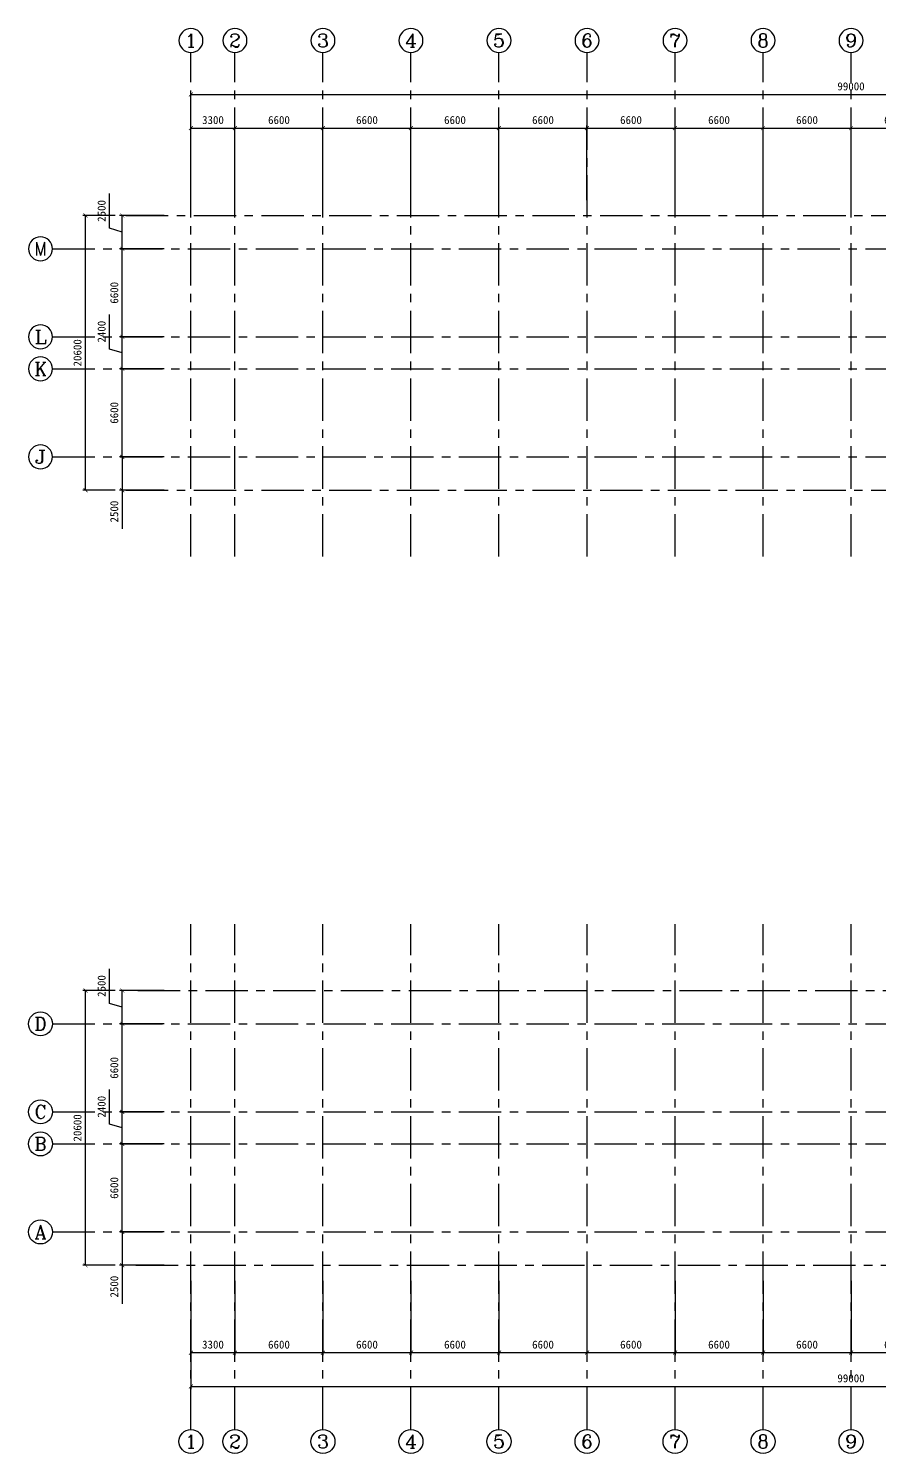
# Model space of a CAD drawing. Extents: x -738708 to 1376724, y 0 to 1572010.
# Drawn here: x -424650 to -360828, y 376015 to 482834 of the extents above; entities that cross this region are included whole.
import ezdxf
from ezdxf.enums import TextEntityAlignment as Align

# ---------------------------------------------------------------- set-up
doc = ezdxf.new("R2010")
doc.units = 0
doc.linetypes.add('CENTER', pattern=[50.8, 31.75, -6.35, 6.35, -6.35])
doc.layers.get('0').update_dxf_attribs({"linetype": 'CONTINUOUS'})
doc.layers.get('DEFPOINTS').update_dxf_attribs({"linetype": 'CONTINUOUS'})
for name, color, linetype in [('AXIS', 7, 'CONTINUOUS'), ('标注', 7, 'CONTINUOUS'), ('轴线', 1, 'CENTER'), ('轴线号', 7, 'CONTINUOUS')]:
    doc.layers.add(name, color=color, linetype=linetype)
doc.styles.add('COMPLEX', font='COMPLEX')
doc.dimstyles.new('ISO-25', dxfattribs={"dimtxt": 600, "dimasz": 300, "dimexe": 200, "dimexo": 2000, "dimgap": 300, "dimtad": 1, "dimdec": 0, "dimtxsty": 'STANDARD', "dimblk": 'ARCHTICK', "dimcen": 2.5, "dimazin": 3, "dimtfac": 1, "dimtdec": 0, "dimtmove": 0, "dimatfit": 3})

# ---------------------------------------------------------------- blocks, each defined once
blk = doc.blocks.new('_AXISO')
blk.add_circle((0, 0), 0.5)
at = {"layer": '轴线号', "style": 'COMPLEX', "width": 1.041667}
blk.add_attdef('A', text='', height=0.56, dxfattribs=at).set_placement((-0.25, -0.28), (0.25, -0.28), align=Align.FIT)
blk = doc.blocks.new('_ARCHTICK')
at = {"color": 0, "linetype": 'BYBLOCK', "const_width": 0.15}
blk.add_lwpolyline([(-0.5, -0.5), (0.5, 0.5)], dxfattribs=at)
blk = doc.blocks.new('*D9')
at = {"layer": 'DEFPOINTS', "color": 0}
for p in [(-412465, 390970), (-409165, 390970), (-409165, 383575)]:
    blk.add_point(p, dxfattribs=at)
at = {"layer": '标注', "color": 0}
for p, q in [((-412465, 388970), (-412465, 383375)), ((-409165, 388970), (-409165, 383375)), ((-412465, 383575), (-409165, 383575))]:
    blk.add_line(p, q, dxfattribs=at)
at = {"layer": '标注', "color": 0, "xscale": 300, "yscale": 300, "zscale": 300, "rotation": 180}
blk.add_blockref('_ARCHTICK', (-412465, 383575), dxfattribs=at)
at = {"layer": '标注', "color": 0, "xscale": 300, "yscale": 300, "zscale": 300}
blk.add_blockref('_ARCHTICK', (-409165, 383575), dxfattribs=at)
at = {"layer": '标注', "color": 0, "insert": (-410815, 384175), "char_height": 600, "attachment_point": 5}
blk.add_mtext('3300', dxfattribs=at)
blk = doc.blocks.new('*D10')
at = {"layer": 'DEFPOINTS', "color": 0}
for p in [(-409165, 390970), (-402565, 390970), (-402565, 383575)]:
    blk.add_point(p, dxfattribs=at)
at = {"layer": '标注', "color": 0}
for p, q in [((-409165, 388970), (-409165, 383375)), ((-402565, 388970), (-402565, 383375)), ((-409165, 383575), (-402565, 383575))]:
    blk.add_line(p, q, dxfattribs=at)
at = {"layer": '标注', "color": 0, "xscale": 300, "yscale": 300, "zscale": 300, "rotation": 180}
blk.add_blockref('_ARCHTICK', (-409165, 383575), dxfattribs=at)
at = {"layer": '标注', "color": 0, "xscale": 300, "yscale": 300, "zscale": 300}
blk.add_blockref('_ARCHTICK', (-402565, 383575), dxfattribs=at)
at = {"layer": '标注', "color": 0, "insert": (-405865, 384175), "char_height": 600, "attachment_point": 5}
blk.add_mtext('6600', dxfattribs=at)
blk = doc.blocks.new('*D11')
at = {"layer": 'DEFPOINTS', "color": 0}
for p in [(-402565, 390970), (-395965, 390970), (-395965, 383575)]:
    blk.add_point(p, dxfattribs=at)
at = {"layer": '标注', "color": 0}
for p, q in [((-402565, 388970), (-402565, 383375)), ((-395965, 388970), (-395965, 383375)), ((-402565, 383575), (-395965, 383575))]:
    blk.add_line(p, q, dxfattribs=at)
at = {"layer": '标注', "color": 0, "xscale": 300, "yscale": 300, "zscale": 300, "rotation": 180}
blk.add_blockref('_ARCHTICK', (-402565, 383575), dxfattribs=at)
at = {"layer": '标注', "color": 0, "xscale": 300, "yscale": 300, "zscale": 300}
blk.add_blockref('_ARCHTICK', (-395965, 383575), dxfattribs=at)
at = {"layer": '标注', "color": 0, "insert": (-399265, 384175), "char_height": 600, "attachment_point": 5}
blk.add_mtext('6600', dxfattribs=at)
blk = doc.blocks.new('*D12')
at = {"layer": 'DEFPOINTS', "color": 0}
for p in [(-395965, 390970), (-389365, 390970), (-389365, 383575)]:
    blk.add_point(p, dxfattribs=at)
at = {"layer": '标注', "color": 0}
for p, q in [((-395965, 388970), (-395965, 383375)), ((-389365, 388970), (-389365, 383375)), ((-395965, 383575), (-389365, 383575))]:
    blk.add_line(p, q, dxfattribs=at)
at = {"layer": '标注', "color": 0, "xscale": 300, "yscale": 300, "zscale": 300, "rotation": 180}
blk.add_blockref('_ARCHTICK', (-395965, 383575), dxfattribs=at)
at = {"layer": '标注', "color": 0, "xscale": 300, "yscale": 300, "zscale": 300}
blk.add_blockref('_ARCHTICK', (-389365, 383575), dxfattribs=at)
at = {"layer": '标注', "color": 0, "insert": (-392665, 384175), "char_height": 600, "attachment_point": 5}
blk.add_mtext('6600', dxfattribs=at)
blk = doc.blocks.new('*D13')
at = {"layer": 'DEFPOINTS', "color": 0}
for p in [(-389365, 390970), (-382765, 390970), (-382765, 383575)]:
    blk.add_point(p, dxfattribs=at)
at = {"layer": '标注', "color": 0}
for p, q in [((-389365, 388970), (-389365, 383375)), ((-382765, 388970), (-382765, 383375)), ((-389365, 383575), (-382765, 383575))]:
    blk.add_line(p, q, dxfattribs=at)
at = {"layer": '标注', "color": 0, "xscale": 300, "yscale": 300, "zscale": 300, "rotation": 180}
blk.add_blockref('_ARCHTICK', (-389365, 383575), dxfattribs=at)
at = {"layer": '标注', "color": 0, "xscale": 300, "yscale": 300, "zscale": 300}
blk.add_blockref('_ARCHTICK', (-382765, 383575), dxfattribs=at)
at = {"layer": '标注', "color": 0, "insert": (-386065, 384175), "char_height": 600, "attachment_point": 5}
blk.add_mtext('6600', dxfattribs=at)
blk = doc.blocks.new('*D14')
at = {"layer": 'DEFPOINTS', "color": 0}
for p in [(-382765, 390970), (-376165, 390970), (-376165, 383575)]:
    blk.add_point(p, dxfattribs=at)
at = {"layer": '标注', "color": 0}
for p, q in [((-382765, 388970), (-382765, 383375)), ((-376165, 388970), (-376165, 383375)), ((-382765, 383575), (-376165, 383575))]:
    blk.add_line(p, q, dxfattribs=at)
at = {"layer": '标注', "color": 0, "xscale": 300, "yscale": 300, "zscale": 300, "rotation": 180}
blk.add_blockref('_ARCHTICK', (-382765, 383575), dxfattribs=at)
at = {"layer": '标注', "color": 0, "xscale": 300, "yscale": 300, "zscale": 300}
blk.add_blockref('_ARCHTICK', (-376165, 383575), dxfattribs=at)
at = {"layer": '标注', "color": 0, "insert": (-379465, 384175), "char_height": 600, "attachment_point": 5}
blk.add_mtext('6600', dxfattribs=at)
blk = doc.blocks.new('*D15')
at = {"layer": 'DEFPOINTS', "color": 0}
for p in [(-376165, 390970), (-369565, 390970), (-369565, 383575)]:
    blk.add_point(p, dxfattribs=at)
at = {"layer": '标注', "color": 0}
for p, q in [((-376165, 388970), (-376165, 383375)), ((-369565, 388970), (-369565, 383375)), ((-376165, 383575), (-369565, 383575))]:
    blk.add_line(p, q, dxfattribs=at)
at = {"layer": '标注', "color": 0, "xscale": 300, "yscale": 300, "zscale": 300, "rotation": 180}
blk.add_blockref('_ARCHTICK', (-376165, 383575), dxfattribs=at)
at = {"layer": '标注', "color": 0, "xscale": 300, "yscale": 300, "zscale": 300}
blk.add_blockref('_ARCHTICK', (-369565, 383575), dxfattribs=at)
at = {"layer": '标注', "color": 0, "insert": (-372865, 384175), "char_height": 600, "attachment_point": 5}
blk.add_mtext('6600', dxfattribs=at)
blk = doc.blocks.new('*D16')
at = {"layer": 'DEFPOINTS', "color": 0}
for p in [(-369565, 390970), (-362965, 390970), (-362965, 383575)]:
    blk.add_point(p, dxfattribs=at)
at = {"layer": '标注', "color": 0}
for p, q in [((-369565, 388970), (-369565, 383375)), ((-362965, 388970), (-362965, 383375)), ((-369565, 383575), (-362965, 383575))]:
    blk.add_line(p, q, dxfattribs=at)
at = {"layer": '标注', "color": 0, "xscale": 300, "yscale": 300, "zscale": 300, "rotation": 180}
blk.add_blockref('_ARCHTICK', (-369565, 383575), dxfattribs=at)
at = {"layer": '标注', "color": 0, "xscale": 300, "yscale": 300, "zscale": 300}
blk.add_blockref('_ARCHTICK', (-362965, 383575), dxfattribs=at)
at = {"layer": '标注', "color": 0, "insert": (-366265, 384175), "char_height": 600, "attachment_point": 5}
blk.add_mtext('6600', dxfattribs=at)
blk = doc.blocks.new('*D17')
at = {"layer": 'DEFPOINTS', "color": 0}
for p in [(-362965, 390970), (-356365, 390970), (-356365, 383575)]:
    blk.add_point(p, dxfattribs=at)
at = {"layer": '标注', "color": 0}
for p, q in [((-362965, 388970), (-362965, 383375)), ((-356365, 388970), (-356365, 383375)), ((-362965, 383575), (-356365, 383575))]:
    blk.add_line(p, q, dxfattribs=at)
at = {"layer": '标注', "color": 0, "xscale": 300, "yscale": 300, "zscale": 300, "rotation": 180}
blk.add_blockref('_ARCHTICK', (-362965, 383575), dxfattribs=at)
at = {"layer": '标注', "color": 0, "xscale": 300, "yscale": 300, "zscale": 300}
blk.add_blockref('_ARCHTICK', (-356365, 383575), dxfattribs=at)
at = {"layer": '标注', "color": 0, "insert": (-359665, 384175), "char_height": 600, "attachment_point": 5}
blk.add_mtext('6600', dxfattribs=at)
blk = doc.blocks.new('*D25')
at = {"layer": 'DEFPOINTS', "color": 0}
for p in [(-412465, 385970), (-313465, 385970), (-313465, 381049)]:
    blk.add_point(p, dxfattribs=at)
at = {"layer": '标注', "color": 0}
for p, q in [((-412465, 383970), (-412465, 380849)), ((-313465, 383970), (-313465, 380849)), ((-412465, 381049), (-313465, 381049))]:
    blk.add_line(p, q, dxfattribs=at)
at = {"layer": '标注', "color": 0, "xscale": 300, "yscale": 300, "zscale": 300, "rotation": 180}
blk.add_blockref('_ARCHTICK', (-412465, 381049), dxfattribs=at)
at = {"layer": '标注', "color": 0, "xscale": 300, "yscale": 300, "zscale": 300}
blk.add_blockref('_ARCHTICK', (-313465, 381049), dxfattribs=at)
at = {"layer": '标注', "color": 0, "insert": (-362965, 381649), "char_height": 600, "attachment_point": 5}
blk.add_mtext('99000', dxfattribs=at)
blk = doc.blocks.new('*D27')
at = {"layer": 'DEFPOINTS', "color": 0}
for p in [(-417615, 399222), (-412465, 399222), (-412465, 392622)]:
    blk.add_point(p, dxfattribs=at)
at = {"layer": '标注', "color": 0}
for p, q in [((-414465, 399222), (-417815, 399222)), ((-417615, 392622), (-417615, 399222)), ((-414465, 392622), (-417815, 392622))]:
    blk.add_line(p, q, dxfattribs=at)
at = {"layer": '标注', "color": 0, "xscale": 300, "yscale": 300, "zscale": 300}
for p, rotation in [((-417615, 399222), 90), ((-417615, 392622), 270)]:
    blk.add_blockref('_ARCHTICK', p, dxfattribs=dict(at, rotation=rotation))
at = {"layer": '标注', "color": 0, "insert": (-418215, 395922), "char_height": 600, "attachment_point": 5, "rotation": 90}
blk.add_mtext('6600', dxfattribs=at)
blk = doc.blocks.new('*D28')
at = {"layer": 'DEFPOINTS', "color": 0}
for p in [(-417615, 401622), (-412465, 401622), (-412465, 399222)]:
    blk.add_point(p, dxfattribs=at)
at = {"layer": '标注', "color": 0}
for p, q in [((-418565, 400707), (-418565, 403307)), ((-417615, 400422), (-418565, 400707)), ((-414465, 401622), (-417815, 401622)), ((-417615, 399222), (-417615, 401622)), ((-414465, 399222), (-417815, 399222))]:
    blk.add_line(p, q, dxfattribs=at)
at = {"layer": '标注', "color": 0, "xscale": 300, "yscale": 300, "zscale": 300}
for p, rotation in [((-417615, 401622), 90), ((-417615, 399222), 270)]:
    blk.add_blockref('_ARCHTICK', p, dxfattribs=dict(at, rotation=rotation))
at = {"layer": '标注', "color": 0, "insert": (-419165, 402007), "char_height": 600, "attachment_point": 5, "rotation": 90}
blk.add_mtext('2400', dxfattribs=at)
blk = doc.blocks.new('*D29')
at = {"layer": 'DEFPOINTS', "color": 0}
for p in [(-417615, 408222), (-412465, 408222), (-412465, 401622)]:
    blk.add_point(p, dxfattribs=at)
at = {"layer": '标注', "color": 0}
for p, q in [((-414465, 408222), (-417815, 408222)), ((-417615, 401622), (-417615, 408222)), ((-414465, 401622), (-417815, 401622))]:
    blk.add_line(p, q, dxfattribs=at)
at = {"layer": '标注', "color": 0, "xscale": 300, "yscale": 300, "zscale": 300}
for p, rotation in [((-417615, 408222), 90), ((-417615, 401622), 270)]:
    blk.add_blockref('_ARCHTICK', p, dxfattribs=dict(at, rotation=rotation))
at = {"layer": '标注', "color": 0, "insert": (-418215, 404922), "char_height": 600, "attachment_point": 5, "rotation": 90}
blk.add_mtext('6600', dxfattribs=at)
blk = doc.blocks.new('*D30')
at = {"layer": 'DEFPOINTS', "color": 0}
for p in [(-417615, 410722), (-412465, 410722), (-412465, 408222)]:
    blk.add_point(p, dxfattribs=at)
at = {"layer": '标注', "color": 0}
for p, q in [((-418565, 409757), (-418565, 412357)), ((-414465, 410722), (-417815, 410722)), ((-417615, 408222), (-417615, 410722)), ((-417615, 409472), (-418565, 409757)), ((-414465, 408222), (-417815, 408222))]:
    blk.add_line(p, q, dxfattribs=at)
at = {"layer": '标注', "color": 0, "xscale": 300, "yscale": 300, "zscale": 300}
for p, rotation in [((-417615, 410722), 90), ((-417615, 408222), 270)]:
    blk.add_blockref('_ARCHTICK', p, dxfattribs=dict(at, rotation=rotation))
at = {"layer": '标注', "color": 0, "insert": (-419165, 411057), "char_height": 600, "attachment_point": 5, "rotation": 90}
blk.add_mtext('2500', dxfattribs=at)
blk = doc.blocks.new('*D31')
at = {"layer": 'DEFPOINTS', "color": 0}
for p in [(-412465, 392622), (-417615, 390122), (-412465, 390122)]:
    blk.add_point(p, dxfattribs=at)
at = {"layer": '标注', "color": 0}
for p, q in [((-414465, 392622), (-417815, 392622)), ((-417615, 392622), (-417615, 390122)), ((-414465, 390122), (-417815, 390122)), ((-417615, 390122), (-417615, 387222))]:
    blk.add_line(p, q, dxfattribs=at)
at = {"layer": '标注', "color": 0, "xscale": 300, "yscale": 300, "zscale": 300}
for p, rotation in [((-417615, 392622), 90), ((-417615, 390122), 270)]:
    blk.add_blockref('_ARCHTICK', p, dxfattribs=dict(at, rotation=rotation))
at = {"layer": '标注', "color": 0, "insert": (-418215, 388522), "char_height": 600, "attachment_point": 5, "rotation": 90}
blk.add_mtext('2500', dxfattribs=at)
blk = doc.blocks.new('*D32')
at = {"layer": 'DEFPOINTS', "color": 0}
for p in [(-420374, 410722), (-416140, 410722), (-416140, 390122)]:
    blk.add_point(p, dxfattribs=at)
at = {"layer": '标注', "color": 0}
for p, q in [((-418140, 410722), (-420574, 410722)), ((-420374, 390122), (-420374, 410722)), ((-418140, 390122), (-420574, 390122))]:
    blk.add_line(p, q, dxfattribs=at)
at = {"layer": '标注', "color": 0, "xscale": 300, "yscale": 300, "zscale": 300}
for p, rotation in [((-420374, 410722), 90), ((-420374, 390122), 270)]:
    blk.add_blockref('_ARCHTICK', p, dxfattribs=dict(at, rotation=rotation))
at = {"layer": '标注', "color": 0, "insert": (-420974, 400422), "char_height": 600, "attachment_point": 5, "rotation": 90}
blk.add_mtext('20600', dxfattribs=at)
blk = doc.blocks.new('*D60')
at = {"layer": 'DEFPOINTS', "color": 0}
for p in [(-356365, 475369), (-362965, 467975), (-356365, 467975)]:
    blk.add_point(p, dxfattribs=at)
at = {"layer": '标注', "color": 0}
for p, q in [((-362965, 469975), (-362965, 475569)), ((-362965, 475369), (-356365, 475369)), ((-356365, 469975), (-356365, 475569))]:
    blk.add_line(p, q, dxfattribs=at)
at = {"layer": '标注', "color": 0, "xscale": 300, "yscale": 300, "zscale": 300, "rotation": 180}
blk.add_blockref('_ARCHTICK', (-362965, 475369), dxfattribs=at)
at = {"layer": '标注', "color": 0, "xscale": 300, "yscale": 300, "zscale": 300}
blk.add_blockref('_ARCHTICK', (-356365, 475369), dxfattribs=at)
at = {"layer": '标注', "color": 0, "insert": (-359665, 475969), "char_height": 600, "attachment_point": 5}
blk.add_mtext('6600', dxfattribs=at)
blk = doc.blocks.new('*D58')
at = {"layer": 'DEFPOINTS', "color": 0}
for p in [(-313465, 477895), (-412465, 472975), (-313465, 472975)]:
    blk.add_point(p, dxfattribs=at)
at = {"layer": '标注', "color": 0}
for p, q in [((-412465, 474975), (-412465, 478095)), ((-412465, 477895), (-313465, 477895)), ((-313465, 474975), (-313465, 478095))]:
    blk.add_line(p, q, dxfattribs=at)
at = {"layer": '标注', "color": 0, "xscale": 300, "yscale": 300, "zscale": 300, "rotation": 180}
blk.add_blockref('_ARCHTICK', (-412465, 477895), dxfattribs=at)
at = {"layer": '标注', "color": 0, "xscale": 300, "yscale": 300, "zscale": 300}
blk.add_blockref('_ARCHTICK', (-313465, 477895), dxfattribs=at)
at = {"layer": '标注', "color": 0, "insert": (-362965, 478495), "char_height": 600, "attachment_point": 5}
blk.add_mtext('99000', dxfattribs=at)
blk = doc.blocks.new('*D59')
at = {"layer": 'DEFPOINTS', "color": 0}
for p in [(-362965, 475369), (-369565, 467975), (-362965, 467975)]:
    blk.add_point(p, dxfattribs=at)
at = {"layer": '标注', "color": 0}
for p, q in [((-369565, 469975), (-369565, 475569)), ((-369565, 475369), (-362965, 475369)), ((-362965, 469975), (-362965, 475569))]:
    blk.add_line(p, q, dxfattribs=at)
at = {"layer": '标注', "color": 0, "xscale": 300, "yscale": 300, "zscale": 300, "rotation": 180}
blk.add_blockref('_ARCHTICK', (-369565, 475369), dxfattribs=at)
at = {"layer": '标注', "color": 0, "xscale": 300, "yscale": 300, "zscale": 300}
blk.add_blockref('_ARCHTICK', (-362965, 475369), dxfattribs=at)
at = {"layer": '标注', "color": 0, "insert": (-366265, 475969), "char_height": 600, "attachment_point": 5}
blk.add_mtext('6600', dxfattribs=at)
blk = doc.blocks.new('*D57')
at = {"layer": 'DEFPOINTS', "color": 0}
for p in [(-369565, 475369), (-376165, 467975), (-369565, 467975)]:
    blk.add_point(p, dxfattribs=at)
at = {"layer": '标注', "color": 0}
for p, q in [((-376165, 469975), (-376165, 475569)), ((-376165, 475369), (-369565, 475369)), ((-369565, 469975), (-369565, 475569))]:
    blk.add_line(p, q, dxfattribs=at)
at = {"layer": '标注', "color": 0, "xscale": 300, "yscale": 300, "zscale": 300, "rotation": 180}
blk.add_blockref('_ARCHTICK', (-376165, 475369), dxfattribs=at)
at = {"layer": '标注', "color": 0, "xscale": 300, "yscale": 300, "zscale": 300}
blk.add_blockref('_ARCHTICK', (-369565, 475369), dxfattribs=at)
at = {"layer": '标注', "color": 0, "insert": (-372865, 475969), "char_height": 600, "attachment_point": 5}
blk.add_mtext('6600', dxfattribs=at)
blk = doc.blocks.new('*D56')
at = {"layer": 'DEFPOINTS', "color": 0}
for p in [(-376165, 475369), (-382765, 467975), (-376165, 467975)]:
    blk.add_point(p, dxfattribs=at)
at = {"layer": '标注', "color": 0}
for p, q in [((-382765, 469975), (-382765, 475569)), ((-382765, 475369), (-376165, 475369)), ((-376165, 469975), (-376165, 475569))]:
    blk.add_line(p, q, dxfattribs=at)
at = {"layer": '标注', "color": 0, "xscale": 300, "yscale": 300, "zscale": 300, "rotation": 180}
blk.add_blockref('_ARCHTICK', (-382765, 475369), dxfattribs=at)
at = {"layer": '标注', "color": 0, "xscale": 300, "yscale": 300, "zscale": 300}
blk.add_blockref('_ARCHTICK', (-376165, 475369), dxfattribs=at)
at = {"layer": '标注', "color": 0, "insert": (-379465, 475969), "char_height": 600, "attachment_point": 5}
blk.add_mtext('6600', dxfattribs=at)
blk = doc.blocks.new('*D55')
at = {"layer": 'DEFPOINTS', "color": 0}
for p in [(-382765, 475369), (-389365, 467975), (-382765, 467975)]:
    blk.add_point(p, dxfattribs=at)
at = {"layer": '标注', "color": 0}
for p, q in [((-389365, 469975), (-389365, 475569)), ((-389365, 475369), (-382765, 475369)), ((-382765, 469975), (-382765, 475569))]:
    blk.add_line(p, q, dxfattribs=at)
at = {"layer": '标注', "color": 0, "xscale": 300, "yscale": 300, "zscale": 300, "rotation": 180}
blk.add_blockref('_ARCHTICK', (-389365, 475369), dxfattribs=at)
at = {"layer": '标注', "color": 0, "xscale": 300, "yscale": 300, "zscale": 300}
blk.add_blockref('_ARCHTICK', (-382765, 475369), dxfattribs=at)
at = {"layer": '标注', "color": 0, "insert": (-386065, 475969), "char_height": 600, "attachment_point": 5}
blk.add_mtext('6600', dxfattribs=at)
blk = doc.blocks.new('*D54')
at = {"layer": 'DEFPOINTS', "color": 0}
for p in [(-389365, 475369), (-395965, 467975), (-389365, 467975)]:
    blk.add_point(p, dxfattribs=at)
at = {"layer": '标注', "color": 0}
for p, q in [((-395965, 469975), (-395965, 475569)), ((-395965, 475369), (-389365, 475369)), ((-389365, 469975), (-389365, 475569))]:
    blk.add_line(p, q, dxfattribs=at)
at = {"layer": '标注', "color": 0, "xscale": 300, "yscale": 300, "zscale": 300, "rotation": 180}
blk.add_blockref('_ARCHTICK', (-395965, 475369), dxfattribs=at)
at = {"layer": '标注', "color": 0, "xscale": 300, "yscale": 300, "zscale": 300}
blk.add_blockref('_ARCHTICK', (-389365, 475369), dxfattribs=at)
at = {"layer": '标注', "color": 0, "insert": (-392665, 475969), "char_height": 600, "attachment_point": 5}
blk.add_mtext('6600', dxfattribs=at)
blk = doc.blocks.new('*D53')
at = {"layer": 'DEFPOINTS', "color": 0}
for p in [(-395965, 475369), (-402565, 467975), (-395965, 467975)]:
    blk.add_point(p, dxfattribs=at)
at = {"layer": '标注', "color": 0}
for p, q in [((-402565, 469975), (-402565, 475569)), ((-402565, 475369), (-395965, 475369)), ((-395965, 469975), (-395965, 475569))]:
    blk.add_line(p, q, dxfattribs=at)
at = {"layer": '标注', "color": 0, "xscale": 300, "yscale": 300, "zscale": 300, "rotation": 180}
blk.add_blockref('_ARCHTICK', (-402565, 475369), dxfattribs=at)
at = {"layer": '标注', "color": 0, "xscale": 300, "yscale": 300, "zscale": 300}
blk.add_blockref('_ARCHTICK', (-395965, 475369), dxfattribs=at)
at = {"layer": '标注', "color": 0, "insert": (-399265, 475969), "char_height": 600, "attachment_point": 5}
blk.add_mtext('6600', dxfattribs=at)
blk = doc.blocks.new('*D52')
at = {"layer": 'DEFPOINTS', "color": 0}
for p in [(-402565, 475369), (-409165, 467975), (-402565, 467975)]:
    blk.add_point(p, dxfattribs=at)
at = {"layer": '标注', "color": 0}
for p, q in [((-409165, 469975), (-409165, 475569)), ((-409165, 475369), (-402565, 475369)), ((-402565, 469975), (-402565, 475569))]:
    blk.add_line(p, q, dxfattribs=at)
at = {"layer": '标注', "color": 0, "xscale": 300, "yscale": 300, "zscale": 300, "rotation": 180}
blk.add_blockref('_ARCHTICK', (-409165, 475369), dxfattribs=at)
at = {"layer": '标注', "color": 0, "xscale": 300, "yscale": 300, "zscale": 300}
blk.add_blockref('_ARCHTICK', (-402565, 475369), dxfattribs=at)
at = {"layer": '标注', "color": 0, "insert": (-405865, 475969), "char_height": 600, "attachment_point": 5}
blk.add_mtext('6600', dxfattribs=at)
blk = doc.blocks.new('*D51')
at = {"layer": 'DEFPOINTS', "color": 0}
for p in [(-409165, 475369), (-412465, 467975), (-409165, 467975)]:
    blk.add_point(p, dxfattribs=at)
at = {"layer": '标注', "color": 0}
for p, q in [((-412465, 469975), (-412465, 475569)), ((-412465, 475369), (-409165, 475369)), ((-409165, 469975), (-409165, 475569))]:
    blk.add_line(p, q, dxfattribs=at)
at = {"layer": '标注', "color": 0, "xscale": 300, "yscale": 300, "zscale": 300, "rotation": 180}
blk.add_blockref('_ARCHTICK', (-412465, 475369), dxfattribs=at)
at = {"layer": '标注', "color": 0, "xscale": 300, "yscale": 300, "zscale": 300}
blk.add_blockref('_ARCHTICK', (-409165, 475369), dxfattribs=at)
at = {"layer": '标注', "color": 0, "insert": (-410815, 475969), "char_height": 600, "attachment_point": 5}
blk.add_mtext('3300', dxfattribs=at)
blk = doc.blocks.new('*D72')
at = {"layer": 'DEFPOINTS', "color": 0}
for p in [(-420374, 468822), (-416140, 468822), (-416140, 448222)]:
    blk.add_point(p, dxfattribs=at)
at = {"layer": '标注', "color": 0}
for p, q in [((-418140, 468822), (-420574, 468822)), ((-420374, 448222), (-420374, 468822)), ((-418140, 448222), (-420574, 448222))]:
    blk.add_line(p, q, dxfattribs=at)
at = {"layer": '标注', "color": 0, "xscale": 300, "yscale": 300, "zscale": 300}
for p, rotation in [((-420374, 468822), 90), ((-420374, 448222), 270)]:
    blk.add_blockref('_ARCHTICK', p, dxfattribs=dict(at, rotation=rotation))
at = {"layer": '标注', "color": 0, "insert": (-420974, 458522), "char_height": 600, "attachment_point": 5, "rotation": 90}
blk.add_mtext('20600', dxfattribs=at)
blk = doc.blocks.new('*D69')
at = {"layer": 'DEFPOINTS', "color": 0}
for p in [(-417615, 466322), (-412465, 466322), (-412465, 459722)]:
    blk.add_point(p, dxfattribs=at)
at = {"layer": '标注', "color": 0}
for p, q in [((-414465, 466322), (-417815, 466322)), ((-417615, 459722), (-417615, 466322)), ((-414465, 459722), (-417815, 459722))]:
    blk.add_line(p, q, dxfattribs=at)
at = {"layer": '标注', "color": 0, "xscale": 300, "yscale": 300, "zscale": 300}
for p, rotation in [((-417615, 466322), 90), ((-417615, 459722), 270)]:
    blk.add_blockref('_ARCHTICK', p, dxfattribs=dict(at, rotation=rotation))
at = {"layer": '标注', "color": 0, "insert": (-418215, 463022), "char_height": 600, "attachment_point": 5, "rotation": 90}
blk.add_mtext('6600', dxfattribs=at)
blk = doc.blocks.new('*D73')
at = {"layer": 'DEFPOINTS', "color": 0}
for p in [(-417615, 457322), (-412465, 457322), (-412465, 450722)]:
    blk.add_point(p, dxfattribs=at)
at = {"layer": '标注', "color": 0}
for p, q in [((-414465, 457322), (-417815, 457322)), ((-417615, 450722), (-417615, 457322)), ((-414465, 450722), (-417815, 450722))]:
    blk.add_line(p, q, dxfattribs=at)
at = {"layer": '标注', "color": 0, "xscale": 300, "yscale": 300, "zscale": 300}
for p, rotation in [((-417615, 457322), 90), ((-417615, 450722), 270)]:
    blk.add_blockref('_ARCHTICK', p, dxfattribs=dict(at, rotation=rotation))
at = {"layer": '标注', "color": 0, "insert": (-418215, 454022), "char_height": 600, "attachment_point": 5, "rotation": 90}
blk.add_mtext('6600', dxfattribs=at)
blk = doc.blocks.new('*D68')
at = {"layer": 'DEFPOINTS', "color": 0}
for p in [(-417615, 459722), (-412465, 459722), (-412465, 457322)]:
    blk.add_point(p, dxfattribs=at)
at = {"layer": '标注', "color": 0}
for p, q in [((-418565, 458807), (-418565, 461407)), ((-414465, 459722), (-417815, 459722)), ((-417615, 457322), (-417615, 459722)), ((-417615, 458522), (-418565, 458807)), ((-414465, 457322), (-417815, 457322))]:
    blk.add_line(p, q, dxfattribs=at)
at = {"layer": '标注', "color": 0, "xscale": 300, "yscale": 300, "zscale": 300}
for p, rotation in [((-417615, 459722), 90), ((-417615, 457322), 270)]:
    blk.add_blockref('_ARCHTICK', p, dxfattribs=dict(at, rotation=rotation))
at = {"layer": '标注', "color": 0, "insert": (-419165, 460107), "char_height": 600, "attachment_point": 5, "rotation": 90}
blk.add_mtext('2400', dxfattribs=at)
blk = doc.blocks.new('*D70')
at = {"layer": 'DEFPOINTS', "color": 0}
for p in [(-417615, 468822), (-412465, 468822), (-412465, 466322)]:
    blk.add_point(p, dxfattribs=at)
at = {"layer": '标注', "color": 0}
for p, q in [((-418565, 467857), (-418565, 470457)), ((-414465, 468822), (-417815, 468822)), ((-417615, 466322), (-417615, 468822)), ((-417615, 467572), (-418565, 467857)), ((-414465, 466322), (-417815, 466322))]:
    blk.add_line(p, q, dxfattribs=at)
at = {"layer": '标注', "color": 0, "xscale": 300, "yscale": 300, "zscale": 300}
for p, rotation in [((-417615, 468822), 90), ((-417615, 466322), 270)]:
    blk.add_blockref('_ARCHTICK', p, dxfattribs=dict(at, rotation=rotation))
at = {"layer": '标注', "color": 0, "insert": (-419165, 469157), "char_height": 600, "attachment_point": 5, "rotation": 90}
blk.add_mtext('2500', dxfattribs=at)
blk = doc.blocks.new('*D71')
at = {"layer": 'DEFPOINTS', "color": 0}
for p in [(-412465, 450722), (-417615, 448222), (-412465, 448222)]:
    blk.add_point(p, dxfattribs=at)
at = {"layer": '标注', "color": 0}
for p, q in [((-414465, 450722), (-417815, 450722)), ((-417615, 450722), (-417615, 448222)), ((-414465, 448222), (-417815, 448222)), ((-417615, 448222), (-417615, 445322))]:
    blk.add_line(p, q, dxfattribs=at)
at = {"layer": '标注', "color": 0, "xscale": 300, "yscale": 300, "zscale": 300}
for p, rotation in [((-417615, 450722), 90), ((-417615, 448222), 270)]:
    blk.add_blockref('_ARCHTICK', p, dxfattribs=dict(at, rotation=rotation))
at = {"layer": '标注', "color": 0, "insert": (-418215, 446622), "char_height": 600, "attachment_point": 5, "rotation": 90}
blk.add_mtext('2500', dxfattribs=at)

msp = doc.modelspace()

# ---------------------------------------------------------------- linework, layer by layer
at = {"layer": '轴线', "ltscale": 100}
for p, q in [((-412464.5, 443258.7), (-412464.5, 481033.5)), ((-409164.5, 443258.7), (-409164.5, 481033.5)), ((-402564.5, 443258.7), (-402564.5, 481033.5)), ((-395964.5, 443258.7), (-395964.5, 481033.5)), ((-389364.5, 443258.7), (-389364.5, 481033.5)), ((-382764.5, 443258.7), (-382764.5, 481033.5)), ((-376164.5, 443258.7), (-376164.5, 481033.5)), ((-369564.5, 443258.7), (-369564.5, 481033.5)), ((-362964.5, 443258.7), (-362964.5, 481033.5)), ((-417341.3, 468822.3), (-305542.8, 468822.3)), ((-422850.1, 466322.3), (-303763.8, 466322.3)), ((-422850.1, 459722.3), (-303763.8, 459722.3)), ((-422850.1, 457322.3), (-303763.8, 457322.3)), ((-422850.1, 450722.3), (-303763.8, 450722.3)), ((-417341.3, 448222.3), (-305542.8, 448222.3)), ((-412464.5, 377815.3), (-412464.5, 415685.9)), ((-409164.5, 377815.3), (-409164.5, 415685.9)), ((-402564.5, 377815.3), (-402564.5, 415685.9)), ((-395964.5, 377815.3), (-395964.5, 415685.9)), ((-389364.5, 377815.3), (-389364.5, 415685.9)), ((-382764.5, 377815.3), (-382764.5, 415685.9)), ((-376164.5, 377815.3), (-376164.5, 415685.9)), ((-369564.5, 377815.3), (-369564.5, 415685.9)), ((-362964.5, 377815.3), (-362964.5, 415685.9)), ((-416455.7, 410722.3), (-309366.5, 410722.3)), ((-422850.1, 408222.3), (-302822, 408222.3)), ((-422850.1, 401622.3), (-302822, 401622.3)), ((-422850.1, 399222.3), (-302822, 399222.3)), ((-422850.1, 392622.3), (-302822, 392622.3)), ((-416605, 390122.3), (-309299.7, 390122.3))]:
    msp.add_line(p, q, dxfattribs=at)

# ---------------------------------------------------------------- block references
at = {"layer": 'AXIS'}
ref = msp.add_blockref('_AXISO', (-412464.5, 481933.5), dxfattribs=dict(at, xscale=-1800, yscale=1800, zscale=1800, rotation=180))
ref.add_attrib('A', '1', dxfattribs={"layer": '轴线号', "height": 1008, "style": 'COMPLEX', "width": 2.083333}).set_placement((-412914.5, 481429.5), (-412014.5, 481429.5), align=Align.FIT)
ref = msp.add_blockref('_AXISO', (-409164.5, 481933.5), dxfattribs=dict(at, xscale=-1800, yscale=1800, zscale=1800, rotation=180))
ref.add_attrib('A', '2', dxfattribs={"layer": '轴线号', "height": 1008, "style": 'COMPLEX', "width": 1.339286}).set_placement((-409614.5, 481429.5), (-408714.5, 481429.5), align=Align.FIT)
ref = msp.add_blockref('_AXISO', (-402564.5, 481933.5), dxfattribs=dict(at, xscale=-1800, yscale=1800, zscale=1800, rotation=180))
ref.add_attrib('A', '3', dxfattribs={"layer": '轴线号', "height": 1008, "style": 'COMPLEX', "width": 1.339286}).set_placement((-403014.5, 481429.5), (-402114.5, 481429.5), align=Align.FIT)
ref = msp.add_blockref('_AXISO', (-395964.5, 481933.5), dxfattribs=dict(at, xscale=-1800, yscale=1800, zscale=1800, rotation=180))
ref.add_attrib('A', '4', dxfattribs={"layer": '轴线号', "height": 1008, "style": 'COMPLEX', "width": 1.171875}).set_placement((-396414.5, 481429.5), (-395514.5, 481429.5), align=Align.FIT)
ref = msp.add_blockref('_AXISO', (-389364.5, 481933.5), dxfattribs=dict(at, xscale=-1800, yscale=1800, zscale=1800, rotation=180))
ref.add_attrib('A', '5', dxfattribs={"layer": '轴线号', "height": 1008, "style": 'COMPLEX', "width": 1.339286}).set_placement((-389814.5, 481429.5), (-388914.5, 481429.5), align=Align.FIT)
ref = msp.add_blockref('_AXISO', (-382764.5, 481933.5), dxfattribs=dict(at, xscale=-1800, yscale=1800, zscale=1800, rotation=180))
ref.add_attrib('A', '6', dxfattribs={"layer": '轴线号', "height": 1008, "style": 'COMPLEX', "width": 1.339286}).set_placement((-383214.5, 481429.5), (-382314.5, 481429.5), align=Align.FIT)
ref = msp.add_blockref('_AXISO', (-376164.5, 481933.5), dxfattribs=dict(at, xscale=-1800, yscale=1800, zscale=1800, rotation=180))
ref.add_attrib('A', '7', dxfattribs={"layer": '轴线号', "height": 1008, "style": 'COMPLEX', "width": 1.339286}).set_placement((-376614.5, 481429.5), (-375714.5, 481429.5), align=Align.FIT)
ref = msp.add_blockref('_AXISO', (-369564.5, 481933.5), dxfattribs=dict(at, xscale=-1800, yscale=1800, zscale=1800, rotation=180))
ref.add_attrib('A', '8', dxfattribs={"layer": '轴线号', "height": 1008, "style": 'COMPLEX', "width": 1.339286}).set_placement((-370014.5, 481429.5), (-369114.5, 481429.5), align=Align.FIT)
ref = msp.add_blockref('_AXISO', (-362964.5, 481933.5), dxfattribs=dict(at, xscale=-1800, yscale=1800, zscale=1800, rotation=180))
ref.add_attrib('A', '9', dxfattribs={"layer": '轴线号', "height": 1008, "style": 'COMPLEX', "width": 1.339286}).set_placement((-363414.5, 481429.5), (-362514.5, 481429.5), align=Align.FIT)
ref = msp.add_blockref('_AXISO', (-423750.1, 466322.3), dxfattribs=dict(at, xscale=-1800, yscale=1800, zscale=1800, rotation=180))
ref.add_attrib('A', 'M', dxfattribs={"layer": '轴线号', "height": 1008, "style": 'COMPLEX', "width": 0.892857}).set_placement((-424200.1, 465818.3), (-423300.1, 465818.3), align=Align.FIT)
ref = msp.add_blockref('_AXISO', (-423750.1, 459722.3), dxfattribs=dict(at, xscale=-1800, yscale=1800, zscale=1800, rotation=180))
ref.add_attrib('A', 'L', dxfattribs={"layer": '轴线号', "height": 1008, "style": 'COMPLEX', "width": 1.25}).set_placement((-424200.1, 459218.3), (-423300.1, 459218.3), align=Align.FIT)
ref = msp.add_blockref('_AXISO', (-423750.1, 457322.3), dxfattribs=dict(at, xscale=-1800, yscale=1800, zscale=1800, rotation=180))
ref.add_attrib('A', 'K', dxfattribs={"layer": '轴线号', "height": 1008, "style": 'COMPLEX', "width": 0.986842}).set_placement((-424200.1, 456818.3), (-423300.1, 456818.3), align=Align.FIT)
ref = msp.add_blockref('_AXISO', (-423750.1, 450722.3), dxfattribs=dict(at, xscale=-1800, yscale=1800, zscale=1800, rotation=180))
ref.add_attrib('A', 'J', dxfattribs={"layer": '轴线号', "height": 1008, "style": 'COMPLEX', "width": 1.704545}).set_placement((-424200.1, 450218.3), (-423300.1, 450218.3), align=Align.FIT)
ref = msp.add_blockref('_AXISO', (-423750.1, 408222.3), dxfattribs=dict(at, xscale=1800, yscale=1800, zscale=1800))
ref.add_attrib('A', 'D', dxfattribs={"layer": '轴线号', "height": 1008, "style": 'COMPLEX', "width": 1.102941}).set_placement((-424200.1, 407718.3), (-423300.1, 407718.3), align=Align.FIT)
ref = msp.add_blockref('_AXISO', (-423750.1, 401622.3), dxfattribs=dict(at, xscale=1800, yscale=1800, zscale=1800))
ref.add_attrib('A', 'C', dxfattribs={"layer": '轴线号', "height": 1008, "style": 'COMPLEX', "width": 1.25}).set_placement((-424200.1, 401118.3), (-423300.1, 401118.3), align=Align.FIT)
ref = msp.add_blockref('_AXISO', (-423750.1, 399222.3), dxfattribs=dict(at, xscale=1800, yscale=1800, zscale=1800))
ref.add_attrib('A', 'B', dxfattribs={"layer": '轴线号', "height": 1008, "style": 'COMPLEX', "width": 1.102941}).set_placement((-424200.1, 398718.3), (-423300.1, 398718.3), align=Align.FIT)
at = {"layer": 'AXIS', "xscale": 1800, "yscale": 1800, "zscale": 1800}
msp.add_blockref('_AXISO', (-423750.1, 392622.3), dxfattribs=at).add_auto_attribs({'A': 'A'})
at = {"layer": 'AXIS'}
ref = msp.add_blockref('_AXISO', (-412464.5, 376915.3), dxfattribs=dict(at, xscale=1800, yscale=1800, zscale=1800))
ref.add_attrib('A', '1', dxfattribs={"layer": '轴线号', "height": 1008, "style": 'COMPLEX', "width": 2.083333}).set_placement((-412914.5, 376411.3), (-412014.5, 376411.3), align=Align.FIT)
ref = msp.add_blockref('_AXISO', (-409164.5, 376915.3), dxfattribs=dict(at, xscale=1800, yscale=1800, zscale=1800))
ref.add_attrib('A', '2', dxfattribs={"layer": '轴线号', "height": 1008, "style": 'COMPLEX', "width": 1.339286}).set_placement((-409614.5, 376411.3), (-408714.5, 376411.3), align=Align.FIT)
ref = msp.add_blockref('_AXISO', (-402564.5, 376915.3), dxfattribs=dict(at, xscale=1800, yscale=1800, zscale=1800))
ref.add_attrib('A', '3', dxfattribs={"layer": '轴线号', "height": 1008, "style": 'COMPLEX', "width": 1.339286}).set_placement((-403014.5, 376411.3), (-402114.5, 376411.3), align=Align.FIT)
ref = msp.add_blockref('_AXISO', (-395964.5, 376915.3), dxfattribs=dict(at, xscale=1800, yscale=1800, zscale=1800))
ref.add_attrib('A', '4', dxfattribs={"layer": '轴线号', "height": 1008, "style": 'COMPLEX', "width": 1.171875}).set_placement((-396414.5, 376411.3), (-395514.5, 376411.3), align=Align.FIT)
ref = msp.add_blockref('_AXISO', (-389364.5, 376915.3), dxfattribs=dict(at, xscale=1800, yscale=1800, zscale=1800))
ref.add_attrib('A', '5', dxfattribs={"layer": '轴线号', "height": 1008, "style": 'COMPLEX', "width": 1.339286}).set_placement((-389814.5, 376411.3), (-388914.5, 376411.3), align=Align.FIT)
ref = msp.add_blockref('_AXISO', (-382764.5, 376915.3), dxfattribs=dict(at, xscale=1800, yscale=1800, zscale=1800))
ref.add_attrib('A', '6', dxfattribs={"layer": '轴线号', "height": 1008, "style": 'COMPLEX', "width": 1.339286}).set_placement((-383214.5, 376411.3), (-382314.5, 376411.3), align=Align.FIT)
ref = msp.add_blockref('_AXISO', (-376164.5, 376915.3), dxfattribs=dict(at, xscale=1800, yscale=1800, zscale=1800))
ref.add_attrib('A', '7', dxfattribs={"layer": '轴线号', "height": 1008, "style": 'COMPLEX', "width": 1.339286}).set_placement((-376614.5, 376411.3), (-375714.5, 376411.3), align=Align.FIT)
ref = msp.add_blockref('_AXISO', (-369564.5, 376915.3), dxfattribs=dict(at, xscale=1800, yscale=1800, zscale=1800))
ref.add_attrib('A', '8', dxfattribs={"layer": '轴线号', "height": 1008, "style": 'COMPLEX', "width": 1.339286}).set_placement((-370014.5, 376411.3), (-369114.5, 376411.3), align=Align.FIT)
ref = msp.add_blockref('_AXISO', (-362964.5, 376915.3), dxfattribs=dict(at, xscale=1800, yscale=1800, zscale=1800))
ref.add_attrib('A', '9', dxfattribs={"layer": '轴线号', "height": 1008, "style": 'COMPLEX', "width": 1.339286}).set_placement((-363414.5, 376411.3), (-362514.5, 376411.3), align=Align.FIT)

# ---------------------------------------------------------------- dimensions: what is measured, and where the dimension line sits
at = {"layer": '标注'}
for base, p1, p2, picture, middle in [((-313464.5, 477895.3), (-412464.5, 472974.5), (-313464.5, 472974.5), '*D58', (-362964.5, 478495.3)), ((-409164.5, 475369.1), (-412464.5, 467974.5), (-409164.5, 467974.5), '*D51', (-410814.5, 475969.1)), ((-409164.5, 383575.5), (-412464.5, 390970.1), (-409164.5, 390970.1), '*D9', (-410814.5, 384175.5)), ((-313464.5, 381049.3), (-412464.5, 385970.1), (-313464.5, 385970.1), '*D25', (-362964.5, 381649.3))]:
    dim = msp.add_linear_dim(base=base, p1=p1, p2=p2, dimstyle='ISO-25', dxfattribs=at)
    dim.commit()
    dim.dimension.update_dxf_attribs({"geometry": picture, "text_midpoint": middle})
for base, p1, p2, picture, middle in [((-402564.5, 475369.1), (-409164.5, 467974.5), (-402564.5, 467974.5), '*D52', (-405864.5, 475969.1)), ((-395964.5, 475369.1), (-402564.5, 467974.5), (-395964.5, 467974.5), '*D53', (-399264.5, 475969.1)), ((-389364.5, 475369.1), (-395964.5, 467974.5), (-389364.5, 467974.5), '*D54', (-392664.5, 475969.1)), ((-382764.5, 475369.1), (-389364.5, 467974.5), (-382764.5, 467974.5), '*D55', (-386064.5, 475969.1)), ((-376164.5, 475369.1), (-382764.5, 467974.5), (-376164.5, 467974.5), '*D56', (-379464.5, 475969.1)), ((-369564.5, 475369.1), (-376164.5, 467974.5), (-369564.5, 467974.5), '*D57', (-372864.5, 475969.1)), ((-362964.5, 475369.1), (-369564.5, 467974.5), (-362964.5, 467974.5), '*D59', (-366264.5, 475969.1)), ((-356364.5, 475369.1), (-362964.5, 467974.5), (-356364.5, 467974.5), '*D60', (-359664.5, 475969.1)), ((-402564.5, 383575.5), (-409164.5, 390970.1), (-402564.5, 390970.1), '*D10', (-405864.5, 384175.5)), ((-395964.5, 383575.5), (-402564.5, 390970.1), (-395964.5, 390970.1), '*D11', (-399264.5, 384175.5)), ((-389364.5, 383575.5), (-395964.5, 390970.1), (-389364.5, 390970.1), '*D12', (-392664.5, 384175.5)), ((-382764.5, 383575.5), (-389364.5, 390970.1), (-382764.5, 390970.1), '*D13', (-386064.5, 384175.5)), ((-376164.5, 383575.5), (-382764.5, 390970.1), (-376164.5, 390970.1), '*D14', (-379464.5, 384175.5)), ((-369564.5, 383575.5), (-376164.5, 390970.1), (-369564.5, 390970.1), '*D15', (-372864.5, 384175.5)), ((-362964.5, 383575.5), (-369564.5, 390970.1), (-362964.5, 390970.1), '*D16', (-366264.5, 384175.5)), ((-356364.5, 383575.5), (-362964.5, 390970.1), (-356364.5, 390970.1), '*D17', (-359664.5, 384175.5))]:
    dim = msp.add_linear_dim(base=base, p1=p1, p2=p2, dimstyle='ISO-25', override={"dimtmove": 1}, dxfattribs=at)
    dim.commit()
    dim.dimension.update_dxf_attribs({"geometry": picture, "text_midpoint": middle})
for base, p1, p2, picture, middle in [((-417615.2, 468822.3), (-412464.5, 466322.3), (-412464.5, 468822.3), '*D70', (-419165.2, 468157.3)), ((-417615.2, 466322.3), (-412464.5, 459722.3), (-412464.5, 466322.3), '*D69', (-418215.2, 463022.3)), ((-417615.2, 459722.3), (-412464.5, 457322.3), (-412464.5, 459722.3), '*D68', (-419165.2, 459107.3)), ((-417615.2, 410722.3), (-412464.5, 408222.3), (-412464.5, 410722.3), '*D30', (-419165.2, 410057.3)), ((-417615.2, 408222.3), (-412464.5, 401622.3), (-412464.5, 408222.3), '*D29', (-418215.2, 404922.3)), ((-417615.2, 401622.3), (-412464.5, 399222.3), (-412464.5, 401622.3), '*D28', (-419165.2, 401007.3))]:
    dim = msp.add_linear_dim(base=base, p1=p1, p2=p2, angle=90, dimstyle='ISO-25', override={"dimtmove": 1}, dxfattribs=at)
    dim.commit()
    dim.dimension.update_dxf_attribs({"geometry": picture, "text_midpoint": middle})
for base, p1, p2, picture, middle in [((-420374.2, 468822.3), (-416139.9, 448222.3), (-416139.9, 468822.3), '*D72', (-420974.2, 458522.3)), ((-417615.2, 457322.3), (-412464.5, 450722.3), (-412464.5, 457322.3), '*D73', (-418215.2, 454022.3)), ((-417615.2, 448222.3), (-412464.5, 450722.3), (-412464.5, 448222.3), '*D71', (-418215.2, 446622.3)), ((-420374.2, 410722.3), (-416139.9, 390122.3), (-416139.9, 410722.3), '*D32', (-420974.2, 400422.3)), ((-417615.2, 399222.3), (-412464.5, 392622.3), (-412464.5, 399222.3), '*D27', (-418215.2, 395922.3)), ((-417615.2, 390122.3), (-412464.5, 392622.3), (-412464.5, 390122.3), '*D31', (-418215.2, 388522.3))]:
    dim = msp.add_linear_dim(base=base, p1=p1, p2=p2, angle=90, dimstyle='ISO-25', dxfattribs=at)
    dim.commit()
    dim.dimension.update_dxf_attribs({"geometry": picture, "text_midpoint": middle})

doc.saveas('drawing.dxf')
